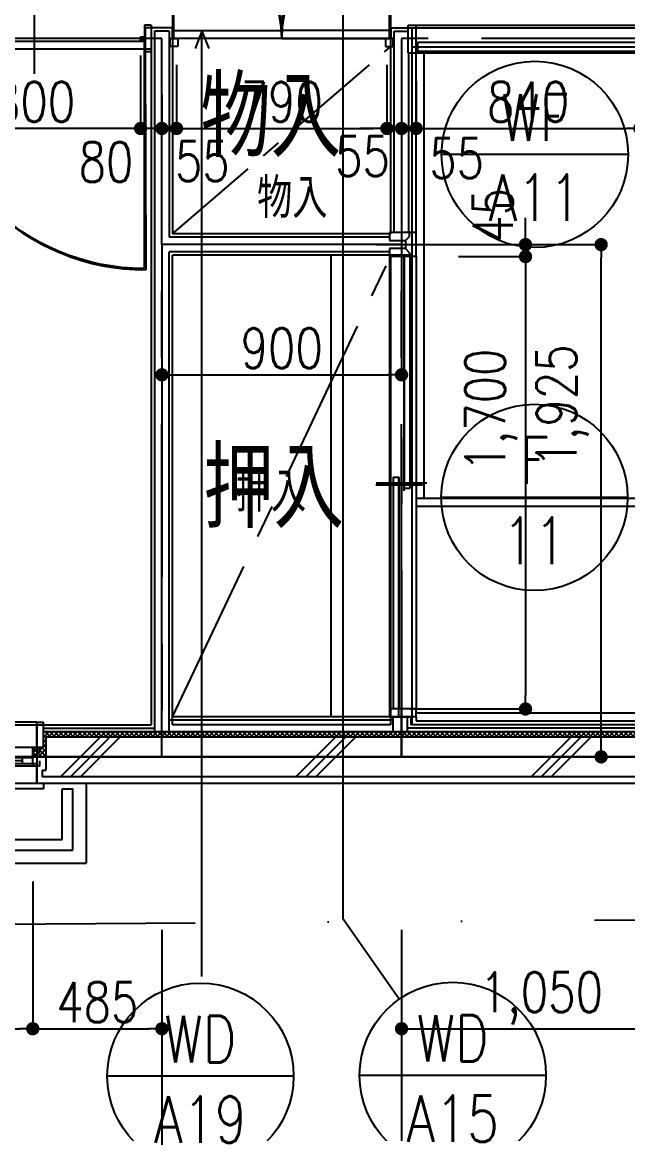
# Model space of a CAD drawing. Header units: millimetres. Extents: x 15495 to 166182, y -39946 to 18307.
# Drawn here: x 48466 to 50740, y -1485 to 2692 of the extents above; entities that cross this region are included whole.
import ezdxf
from ezdxf.enums import TextEntityAlignment as Align

# ---------------------------------------------------------------- set-up
doc = ezdxf.new("R2010")
doc.units = ezdxf.units.MM
doc.header["$LTSCALE"] = 1000
for name, pattern in [('CENTER', [2, 1.25, -0.25, 0.25, -0.25]), ('DASHED', [0.75, 0.5, -0.25]), ('DASHED2', [0.375, 0.25, -0.125]), ('DIVIDEX2', [2.5, 1, -0.5, 0, -0.5, 0, -0.5])]:
    doc.linetypes.add(name, pattern=pattern)
doc.layers.get('0').update_dxf_attribs({"linetype": 'CONTINUOUS'})
for name, color, linetype in [('DT_ID', 13, 'CONTINUOUS'), ('E_TEXT', 3, 'CONTINUOUS'), ('F_FINI1-50', 190, 'CONTINUOUS'), ('F_FITT1-100', 5, 'CONTINUOUS'), ('F_FITT1-50', 5, 'CONTINUOUS'), ('F_FITT2-100', 1, 'CONTINUOUS'), ('F_FITT2-50', 1, 'CONTINUOUS'), ('SF-A_ELSE-100', 6, 'CONTINUOUS'), ('SF-A_ELSE-50', 6, 'CONTINUOUS'), ('SF-A_SITE-100', 1, 'DIVIDEX2'), ('SF-DT_ID-100', 13, 'CONTINUOUS'), ('SF-E_DIM-50', 3, 'CONTINUOUS'), ('SF-E_GRID-100', 1, 'CENTER'), ('SF-E_GRID-50', 1, 'CENTER'), ('SF-E_TEXT-100', 3, 'CONTINUOUS'), ('SF-E_TEXT-50', 3, 'CONTINUOUS'), ('SF-F_FINI1-100', 190, 'CONTINUOUS'), ('SF-F_FINI1-50', 190, 'CONTINUOUS'), ('SF-F_FINI2-50', 1, 'CONTINUOUS'), ('SF-F_FITT1-100', 5, 'CONTINUOUS'), ('SF-F_FITT1-50', 5, 'CONTINUOUS'), ('SF-F_FITT2-50', 1, 'CONTINUOUS'), ('SF-F_HAT1-50', 9, 'CONTINUOUS'), ('SF-F_HIDE-50', 12, 'CONTINUOUS'), ('SF-F_LAY2-100', 6, 'CONTINUOUS'), ('SF-F_LAY2-50', 6, 'CONTINUOUS'), ('SF-H-AREA-50', 1, 'CENTER'), ('SF-H_LINE1-100', 140, 'CONTINUOUS'), ('SF-H_LINE1-50', 140, 'CONTINUOUS'), ('SF-R_EWALL-50', 7, 'CONTINUOUS'), ('SF-U_FIRE-50', 9, 'CONTINUOUS'), ('SF-U_LGS-50', 120, 'CONTINUOUS')]:
    doc.layers.add(name, color=color, linetype=linetype)
doc.styles.add('DIM', font='romans.shx', dxfattribs={"width": 0.8, "bigfont": 'bigfont.shx'})
doc.styles.add('ROOM', font='romans.shx', dxfattribs={"width": 0.8, "bigfont": 'bigfont.shx'})
doc.styles.get("Standard").update_dxf_attribs({"font": 'txt.shx', "bigfont": 'bigfont.shx'})
doc.dimstyles.new('DIM50_3_3', dxfattribs={"dimscale": 50, "dimtxt": 3, "dimasz": 1, "dimexe": 0, "dimexo": 1, "dimgap": 0.5, "dimtad": 1, "dimdec": 1, "dimdsep": 46, "dimlunit": 6, "dimtxsty": 'DIM', "dimblk1": 'DOT', "dimblk2": 'DOT', "dimsah": 1, "dimcen": 1, "dimclrd": 256, "dimclre": 256, "dimclrt": 256, "dimadec": 0, "dimazin": 0, "dimtfac": 1, "dimtdec": 1, "dimtix": 1, "dimtmove": 2, "dimatfit": 3, "dimldrblk": 'DOT', "dimfxl": 1, "dimtvp": 0.833333, "dimtolj": 1, "dimarcsym": 0})

# ---------------------------------------------------------------- blocks, each defined once
blk = doc.blocks.new('TATEGU-KIGOU')
at = {"color": 2}
blk.add_line((350, 0), (-350, 0), dxfattribs=at)
blk.add_circle((0, 0), 350, dxfattribs=at)
at = {"color": 2, "style": 'ROOM', "width": 0.8}
for tag, p in [('建具種別', (0, 51.6)), ('建具番号', (0, -250.1))]:
    blk.add_attdef(tag, text='', height=175, dxfattribs=at).set_placement(p, align=Align.CENTER)
at = {"flags": 1}
for tag, p in [('内法寸法（W）', (-414, -713.8)), ('内法寸法（H）', (-414, -1063.8)), ('階', (-373.6, -1414.3)), ('部屋名', (-373.6, -1786.8)), ('メーカー名', (-373.6, -2148.9)), ('値段', (-373.6, -2498.9)), ('重量', (-373.6, -2848.9)), ('建具形状', (-373.6, -3199)), ('開閉方式', (-373.6, -3549)), ('取付場所', (-373.6, -3899)), ('見込', (-373.6, -4296.3)), ('扉厚', (-373.6, -4646.3)), ('仕上', (-373.6, -4996.3)), ('ガラス', (-373.6, -5346.3)), ('建具金物', (-373.6, -5696.3)), ('枠形状', (-373.6, -6046.3)), ('沓摺形状', (-373.6, -6396.3)), ('特記事項', (-373.6, -6746.3)), ('防火性能', (-373.6, -7096.3))]:
    blk.add_attdef(tag, p, '', height=175, dxfattribs=at)
blk = doc.blocks.new('AW-1_100')
at = {"layer": 'F_FITT1-100'}
for p, q in [((815, -325), (815, 80)), ((915, -95), (0, -95)), ((715, -145), (1630, -145))]:
    blk.add_line(p, q, dxfattribs=at)
at = {"layer": 'F_FITT2-100'}
for p, q in [((0, 0), (1630, 0)), ((1630, -220), (0, -220))]:
    blk.add_line(p, q, dxfattribs=at)
blk = doc.blocks.new('WD-A12_100')
at = {"layer": 'F_FITT1-100'}
blk.add_line((0, 0), (-2.9, 830), dxfattribs=at)
blk.add_arc((0, 0), 830, 0, 90.1978, dxfattribs=at)
blk = doc.blocks.new('F-11_100')
at = {"layer": 'F_FITT1-100'}
for p, q in [((50, 0), (50, -885.3)), ((-55, -862.4), (120, -862.4)), ((30, -835.7), (30, -1735))]:
    blk.add_line(p, q, dxfattribs=at)
at = {"layer": 'F_FITT2-100'}
for p, q in [((0, 0), (0, -1735)), ((80, 0), (80, -1735))]:
    blk.add_line(p, q, dxfattribs=at)
blk = doc.blocks.new('ROOM')
at = {"layer": 'DT_ID', "flags": 1}
for tag, p in [('室番号', (0, 500)), ('面積', (0, -500)), ('内装制限', (0, -1000)), ('仕上レベル', (0, -1500)), ('スラブレベル', (0, -2000)), ('天井高', (0, -2500)), ('床下地', (0, -3000)), ('床仕上', (0, -3500)), ('巾木高さ', (0, -4000)), ('巾木仕上', (0, -4500)), ('壁下地', (0, -5000)), ('壁仕上', (0, -5500)), ('天井下地', (0, -6000)), ('天井仕上', (0, -6500)), ('見切縁', (0, -7000)), ('備考', (0, -7500))]:
    blk.add_attdef(tag, p, '', height=300, dxfattribs=at)
at = {"layer": 'E_TEXT', "style": 'ROOM', "width": 0.8}
blk.add_attdef('室名', (0, 0), '', height=300, dxfattribs=at)
blk = doc.blocks.new('WF-A11_100')
at = {"layer": 'F_FITT1-100'}
for p, q in [((0, 0), (857.5, 0)), ((887.5, -72.5), (0, -72.5))]:
    blk.add_line(p, q, dxfattribs=at)
at = {"layer": 'F_FITT1-100', "linetype": 'DASHED', "ltscale": 0.1}
blk.add_line((1760, -72.5), (887.5, -72.5), dxfattribs=at)
blk = doc.blocks.new('WD-A19_100')
at = {"layer": 'F_FITT1-100'}
for p, q in [((0, 370), (0, -40)), ((820, -40), (820, 370)), ((820, -40), (0, -40))]:
    blk.add_line(p, q, dxfattribs=at)
for centre, start, end in [((0, -40), 0, 90), ((820, -40), 90, 180)]:
    blk.add_arc(centre, 410, start, end, dxfattribs=at)
blk = doc.blocks.new('SF-BLOCK_100')
at = {"layer": 'SF-A_ELSE-100'}
for p, q in [((18575, -120), (18615, -120)), ((18575, -310), (18575, -120)), ((18615, -350), (18615, -120)), ((18665, -100), (18665, -400)), ((16755, -310), (18575, -310)), ((16715, -350), (18615, -350)), ((16665, -400), (18665, -400))]:
    blk.add_line(p, q, dxfattribs=at)
at = {"layer": 'SF-A_SITE-100'}
blk.add_line((15574.67, -645.54), (26474.46, -577.06), dxfattribs=at)
at = {"layer": 'SF-DT_ID-100'}
for p, q in [((19630.98, -610.26), (19630.98, 3633.54)), ((19100.53, 2726.59), (19074.66, 2661.85)), ((19100.53, -825), (19100.53, 2726.59)), ((19100.53, 2726.59), (19126.4, 2661.85)), ((19841.29, -910.21), (19630.98, -610.26))]:
    blk.add_line(p, q, dxfattribs=at)
at = {"layer": 'SF-E_GRID-100'}
blk.add_line((34140.32, 0), (-9167.99, 0), dxfattribs=at)
at = {"layer": 'SF-F_FINI1-100'}
for p, q in [((18886.92, 2740), (18886.92, 2660)), ((18990, 2740), (18886.92, 2740)), ((18990, 2740), (18990, 1965)), ((19810, 2740), (19890, 2740)), ((19810, 1965), (19810, 2740)), ((19890, 1885), (19890, 2740)), ((18910, 2660), (18886.92, 2660)), ((18910, 2660), (18910, 120)), ((19810, 1965), (18990, 1965)), ((18990, 120), (18990, 1885)), ((19890, 1885), (18990, 1885)), ((19808.62, 150), (19888.62, 150)), ((19808.62, 150), (19808.62, 120)), ((19888.62, 150), (19888.62, 120)), ((18480, 120), (18480, -100)), ((18480, 120), (18910, 120)), ((19808.62, 120), (18990, 120)), ((20885, 120), (19888.62, 120)), ((20885, -100), (18480, -100))]:
    blk.add_line(p, q, dxfattribs=at)
at = {"layer": 'SF-F_FITT1-100'}
for q in [(19400, 2730), (19810, 2700)]:
    blk.add_line((19400, 2700), q, dxfattribs=at)
at = {"layer": 'SF-F_LAY2-100'}
blk.add_line((19905, 971.67), (23395, 971.67), dxfattribs=at)
at = {"layer": 'SF-H_LINE1-100', "linetype": 'CENTER', "ltscale": 0.3}
blk.add_line((18990, 1965), (19810, 2670), dxfattribs=at)
at = {"layer": 'SF-H_LINE1-100', "linetype": 'CENTER', "ltscale": 0.5}
blk.add_line((18990, 150), (19807.23, 1878.15), dxfattribs=at)
at = {"layer": 'SF-DT_ID-100'}
for p, values in [((20350.59, 2263.88), {'建具種別': 'WF', '建具番号': 'A11'}), ((20348.8, 974.76), {'建具種別': 'F', '建具番号': '11'}), ((19094.53, -1200), {'建具種別': 'WD', '建具番号': 'A19'}), ((20042.22, -1196.78), {'建具種別': 'WD', '建具番号': 'A15'})]:
    blk.add_blockref('TATEGU-KIGOU', p, dxfattribs=at).add_auto_attribs(values)
at = {"layer": 'SF-E_TEXT-100'}
ref = blk.add_blockref('ROOM', (19094.73, 2253.6), dxfattribs=at)
ref.add_attrib('室名', '物入', (19094.73, 2253.6), dxfattribs={"height": 300, "style": 'ROOM', "width": 0.8})
ref = blk.add_blockref('ROOM', (19105.97, 859.17), dxfattribs=at)
ref.add_attrib('室名', '押入', (19105.97, 859.17), dxfattribs={"height": 300, "style": 'ROOM', "width": 0.8})
at = {"layer": 'SF-F_FITT1-100'}
for name, p in [('WD-A19_100', (18990, 2740)), ('WF-A11_100', (19890, 2740)), ('F-11_100', (19808.62, 1885)), ('AW-1_100', (16850, 120))]:
    blk.add_blockref(name, p, dxfattribs=at)
at = {"layer": 'SF-F_FITT1-100', "xscale": -1, "yscale": -1}
blk.add_blockref('WD-A12_100', (18886.92, 2660), dxfattribs=at)
blk = doc.blocks.new('DOT')
at = {"color": 0, "linetype": 'ByBlock'}
blk.add_line((-0.5, 0), (-1, 0), dxfattribs=at)
at = {"color": 0, "linetype": 'ByBlock', "const_width": 0.5}
blk.add_lwpolyline([(-0.25, 0, 1), (0.25, 0, 1)], format="xyb", close=True, dxfattribs=at)
blk = doc.blocks.new('*D227')
at = {"layer": 'SF-E_DIM-50', "lineweight": -2}
for p, q in [((48990.7, -719.5), (48990.7, -2739.8)), ((49890.7, -719.5), (49890.7, -2739.8)), ((49040.7, -2739.8), (49840.7, -2739.8))]:
    blk.add_line(p, q, dxfattribs=at)
at = {"layer": 'SF-E_DIM-50', "lineweight": -2, "xscale": 50, "yscale": 50, "zscale": 50, "rotation": 180}
blk.add_blockref('DOT', (48990.7, -2739.8), dxfattribs=at)
at = {"layer": 'SF-E_DIM-50', "lineweight": -2, "xscale": 50, "yscale": 50, "zscale": 50}
blk.add_blockref('DOT', (49890.7, -2739.8), dxfattribs=at)
at = {"layer": 'SF-E_DIM-50', "insert": (49440.7, -2639.8), "char_height": 150, "attachment_point": 5, "style": 'DIM'}
blk.add_mtext('\\A1;900', dxfattribs=at)
blk = doc.blocks.new('_DOT')
at = {"color": 0, "linetype": 'ByBlock'}
blk.add_line((-0.5, 0), (-1, 0), dxfattribs=at)
at = {"color": 0, "linetype": 'ByBlock', "const_width": 0.5}
blk.add_lwpolyline([(-0.25, 0, 1), (0.25, 0, 1)], format="xyb", close=True, dxfattribs=at)
blk = doc.blocks.new('*D226')
at = {"layer": 'SF-E_DIM-50', "lineweight": -2}
for p, q in [((49890.7, -719.5), (49890.7, -2739.8)), ((53490.7, -719.5), (53490.7, -2739.8)), ((49940.7, -2739.8), (53440.7, -2739.8))]:
    blk.add_line(p, q, dxfattribs=at)
at = {"layer": 'SF-E_DIM-50', "lineweight": -2, "xscale": 50, "yscale": 50, "zscale": 50, "rotation": 180}
blk.add_blockref('DOT', (49890.7, -2739.8), dxfattribs=at)
at = {"layer": 'SF-E_DIM-50', "lineweight": -2, "xscale": 50, "yscale": 50, "zscale": 50}
blk.add_blockref('DOT', (53490.7, -2739.8), dxfattribs=at)
at = {"layer": 'SF-E_DIM-50', "insert": (51690.7, -2625.5), "char_height": 150, "attachment_point": 5, "style": 'DIM'}
blk.add_mtext('\\A1;3,600', dxfattribs=at)
blk = doc.blocks.new('*D222')
at = {"layer": 'SF-E_DIM-50', "lineweight": -2}
for p, q in [((48990.7, -719.5), (48990.7, -2739.8)), ((45740.7, -2724.8), (45740.7, -2739.8)), ((45790.7, -2739.8), (48940.7, -2739.8))]:
    blk.add_line(p, q, dxfattribs=at)
at = {"layer": 'SF-E_DIM-50', "lineweight": -2, "xscale": 50, "yscale": 50, "zscale": 50, "rotation": 180}
blk.add_blockref('DOT', (45740.7, -2739.8), dxfattribs=at)
at = {"layer": 'SF-E_DIM-50', "lineweight": -2, "xscale": 50, "yscale": 50, "zscale": 50}
blk.add_blockref('DOT', (48990.7, -2739.8), dxfattribs=at)
at = {"layer": 'SF-E_DIM-50', "insert": (47365.7, -2625.5), "char_height": 150, "attachment_point": 5, "style": 'DIM'}
blk.add_mtext('\\A1;3,250', dxfattribs=at)
blk = doc.blocks.new('AW-1_50')
at = {"layer": 'F_FITT1-50'}
for p, q in [((-815, 130), (-840, 130)), ((-840, 35), (-840, 130)), ((-815, 35), (-815, 130)), ((815, 130), (840, 130)), ((815, 35), (815, 130)), ((840, 35), (840, 130)), ((-25, 4), (-25, 61.5)), ((-25, 61.5), (25, 61.5)), ((25, 61.5), (25, 4)), ((-840, 35), (-825, 35)), ((-825, 35), (-800, 35)), ((-825, 15), (-825, 35)), ((-800, -35), (-800, 35)), ((-762, 4), (-762, 26)), ((-762, 15), (-25, 15)), ((25, 26), (-25, 26)), ((25, 4), (-25, 4)), ((825, 35), (800, 35)), ((800, -35), (800, 35)), ((825, 15), (825, 35)), ((840, 35), (825, 35)), ((-825, -35), (-825, -15)), ((-825, -35), (-800, -35)), ((-25, -26), (-25, -4)), ((-25, -4), (25, -4)), ((25, -26), (-25, -26)), ((25, -4), (25, -26)), ((762, -15), (25, -15)), ((800, -4), (762, -4)), ((762, -26), (762, -4)), ((800, -26), (762, -26)), ((825, -35), (800, -35)), ((825, -15), (825, -35))]:
    blk.add_line(p, q, dxfattribs=at)
at = {"layer": 'F_FITT2-50'}
for p, q in [((815, 130), (-815, 130)), ((-800, 35), (-25, 35)), ((-800, 26), (-25, 26)), ((-800, 4), (-25, 4)), ((800, 35), (25, 35)), ((800, -35), (-800, -35)), ((762, -4), (25, -4)), ((762, -26), (25, -26)), ((-840, -100), (-840, -120)), ((840, -120), (-840, -120)), ((840, -100), (840, -120))]:
    blk.add_line(p, q, dxfattribs=at)
at = {"layer": 'SF-F_FITT1-50'}
blk.add_line((0, -205), (0, 200), dxfattribs=at)
blk = doc.blocks.new('*D356')
at = {"layer": 'SF-E_DIM-50', "lineweight": -2}
for p, q in [((48110.7, 2566.3), (48110.7, 2292.4)), ((48910.7, 2566.3), (48910.7, 2292.4)), ((48860.7, 2292.4), (48160.7, 2292.4))]:
    blk.add_line(p, q, dxfattribs=at)
at = {"layer": 'SF-E_DIM-50', "lineweight": -2, "xscale": 50, "yscale": 50, "zscale": 50, "rotation": 180}
blk.add_blockref('DOT', (48110.7, 2292.4), dxfattribs=at)
at = {"layer": 'SF-E_DIM-50', "lineweight": -2, "xscale": 50, "yscale": 50, "zscale": 50}
blk.add_blockref('DOT', (48910.7, 2292.4), dxfattribs=at)
at = {"layer": 'SF-E_DIM-50', "insert": (48510.7, 2392.4), "char_height": 150, "attachment_point": 5, "style": 'DIM'}
blk.add_mtext('\\A1;800', dxfattribs=at)
blk = doc.blocks.new('WD-A12_50')
at = {"layer": 'F_FITT1-50'}
for p, q in [((-440, 146.9), (-440, -93.1)), ((-880, 90), (-855, 90)), ((-880, 90), (-880, -10)), ((-855, 90), (-855, 45.4)), ((0, 90), (-25, 90)), ((-25, 90), (-25, 45.4)), ((0, 90), (0, -10)), ((-840, 45.4), (-855, 45.4)), ((-840, 31.5), (-840, 45.4)), ((-40, 31.5), (-40, 45.4)), ((-40, 45.4), (-25, 45.4)), ((-855, 31.5), (-855, -10)), ((-855, 31.5), (-840, 31.5)), ((-26.8, 29.7), (-853.1, 29.7)), ((-853.1, 29.7), (-853.1, -0.8)), ((-25, 31.5), (-40, 31.5)), ((-26.8, 29.7), (-26.8, -0.8)), ((-25, 31.5), (-25, -10)), ((-855, -10), (-880, -10)), ((-853.1, -0.8), (-26.8, -0.8)), ((-853.1, -0.8), (-853.1, -824.8)), ((-25, -10), (0, -10))]:
    blk.add_line(p, q, dxfattribs=at)
blk.add_arc((-852.8, 1.2), 826, 269.9767, 359.8636, dxfattribs=at)
blk = doc.blocks.new('*D223')
at = {"layer": 'SF-E_DIM-50', "lineweight": -2}
for p, q in [((46905.7, -537.4), (46905.7, -1090.6)), ((48505.7, -537.4), (48505.7, -1090.6)), ((46955.7, -1090.6), (48455.7, -1090.6))]:
    blk.add_line(p, q, dxfattribs=at)
at = {"layer": 'SF-E_DIM-50', "lineweight": -2, "xscale": 50, "yscale": 50, "zscale": 50, "rotation": 180}
blk.add_blockref('DOT', (46905.7, -1090.6), dxfattribs=at)
at = {"layer": 'SF-E_DIM-50', "lineweight": -2, "xscale": 50, "yscale": 50, "zscale": 50}
blk.add_blockref('DOT', (48505.7, -1090.6), dxfattribs=at)
at = {"layer": 'SF-E_DIM-50', "insert": (47705.7, -976.3), "char_height": 150, "attachment_point": 5, "style": 'DIM'}
blk.add_mtext('\\A1;1,600', dxfattribs=at)
blk = doc.blocks.new('F-11_50')
at = {"layer": 'F_FITT1-50'}
for p, q in [((10.00075, 1700), (10.00075, 829)), ((31.00075, 1700), (31.00075, 829)), ((-94.99925, 850), (95.00075, 850)), ((-30.99925, 871), (-30.99925, 0)), ((-30.99925, 871), (-9.99925, 871)), ((-9.99925, 871), (-9.99925, 0)), ((31.00075, 829), (10.00075, 829))]:
    blk.add_line(p, q, dxfattribs=at)
blk = doc.blocks.new('*D295')
at = {"layer": 'SF-E_DIM-50', "lineweight": -2}
for p, q in [((49796.8, 1856), (50640.2, 1856)), ((50640.2, -19), (50640.2, 1806)), ((50353.8, -69), (50640.2, -69))]:
    blk.add_line(p, q, dxfattribs=at)
at = {"layer": 'SF-E_DIM-50', "lineweight": -2, "xscale": 50, "yscale": 50, "zscale": 50}
for p, rotation in [((50640.2, 1856), 90), ((50640.2, -69), 270)]:
    blk.add_blockref('DOT', p, dxfattribs=dict(at, rotation=rotation))
at = {"layer": 'SF-E_DIM-50', "insert": (50495.1, 1249.5), "char_height": 150, "attachment_point": 5, "rotation": 90, "style": 'DIM'}
blk.add_mtext('\\A1;1,925', dxfattribs=at)
blk = doc.blocks.new('*D294')
at = {"layer": 'SF-E_DIM-50', "lineweight": -2}
for p, q in [((50104.1, 1811), (50356.2, 1811)), ((50356.2, 1761), (50356.2, 161)), ((49923.2, 111), (50356.2, 111))]:
    blk.add_line(p, q, dxfattribs=at)
at = {"layer": 'SF-E_DIM-50', "lineweight": -2, "xscale": 50, "yscale": 50, "zscale": 50}
for p, rotation in [((50356.2, 1811), 90), ((50356.2, 111), 270)]:
    blk.add_blockref('DOT', p, dxfattribs=dict(at, rotation=rotation))
at = {"layer": 'SF-E_DIM-50', "insert": (50227.5, 1233.5), "char_height": 150, "attachment_point": 5, "rotation": 90, "style": 'DIM'}
blk.add_mtext('\\A1;1,700', dxfattribs=at)
blk = doc.blocks.new('*D228')
at = {"layer": 'SF-E_DIM-50', "lineweight": -2}
for p, q in [((50940.7, -365.6), (50940.7, -1090.6)), ((49890.7, -785.3), (49890.7, -1090.6)), ((49940.7, -1090.6), (50890.7, -1090.6))]:
    blk.add_line(p, q, dxfattribs=at)
at = {"layer": 'SF-E_DIM-50', "lineweight": -2, "xscale": 50, "yscale": 50, "zscale": 50, "rotation": 180}
blk.add_blockref('DOT', (49890.7, -1090.6), dxfattribs=at)
at = {"layer": 'SF-E_DIM-50', "lineweight": -2, "xscale": 50, "yscale": 50, "zscale": 50}
blk.add_blockref('DOT', (50940.7, -1090.6), dxfattribs=at)
at = {"layer": 'SF-E_DIM-50', "insert": (50415.7, -976.3), "char_height": 150, "attachment_point": 5, "style": 'DIM'}
blk.add_mtext('\\A1;1,050', dxfattribs=at)
blk = doc.blocks.new('*D229')
at = {"layer": 'SF-E_DIM-50', "lineweight": -2}
for p, q in [((48505.7, -537.4), (48505.7, -1090.6)), ((48990.7, -1045.2), (48990.7, -1090.6)), ((48555.7, -1090.6), (48940.7, -1090.6))]:
    blk.add_line(p, q, dxfattribs=at)
at = {"layer": 'SF-E_DIM-50', "lineweight": -2, "xscale": 50, "yscale": 50, "zscale": 50, "rotation": 180}
blk.add_blockref('DOT', (48505.7, -1090.6), dxfattribs=at)
at = {"layer": 'SF-E_DIM-50', "lineweight": -2, "xscale": 50, "yscale": 50, "zscale": 50}
blk.add_blockref('DOT', (48990.7, -1090.6), dxfattribs=at)
at = {"layer": 'SF-E_DIM-50', "insert": (48748.2, -990.6), "char_height": 150, "attachment_point": 5, "style": 'DIM'}
blk.add_mtext('\\A1;485', dxfattribs=at)
blk = doc.blocks.new('*D296')
at = {"layer": 'SF-E_DIM-50', "lineweight": -2}
for p, q in [((48990.7, 1416.6), (48990.7, 1366.6)), ((49040.7, 1366.6), (49840.7, 1366.6)), ((49890.7, 1354.1), (49890.7, 1366.6))]:
    blk.add_line(p, q, dxfattribs=at)
at = {"layer": 'SF-E_DIM-50', "lineweight": -2, "xscale": 50, "yscale": 50, "zscale": 50, "rotation": 180}
blk.add_blockref('DOT', (48990.7, 1366.6), dxfattribs=at)
at = {"layer": 'SF-E_DIM-50', "lineweight": -2, "xscale": 50, "yscale": 50, "zscale": 50}
blk.add_blockref('DOT', (49890.7, 1366.6), dxfattribs=at)
at = {"layer": 'SF-E_DIM-50', "insert": (49440.7, 1466.6), "char_height": 150, "attachment_point": 5, "style": 'DIM'}
blk.add_mtext('\\A1;900', dxfattribs=at)
blk = doc.blocks.new('WF-A11_50')
at = {"layer": 'F_FINI1-50'}
blk.add_line((-900, 50), (-1775, 50), dxfattribs=at)
at = {"layer": 'F_FITT1-50'}
for p, q in [((-1800, 95), (-1800, 50)), ((-1775, 95), (-1800, 95)), ((-1775, 95), (-1775, 50)), ((-900, 55), (-900, 90)), ((-900, 90), (-35, 90)), ((-35, 55), (-35, 90)), ((-30, 95), (-30, -10)), ((0, 95), (-30, 95)), ((0, 95), (0, -10)), ((-1775, 50), (-1800, 50)), ((-900, 55), (-35, 55)), ((-900, 50), (-900, -10)), ((-900, 50), (-870, 50)), ((-870, 50), (-870, -10)), ((-900, -10), (-870, -10)), ((0, -10), (-30, -10))]:
    blk.add_line(p, q, dxfattribs=at)
at = {"layer": 'F_FITT1-50', "linetype": 'DASHED2', "ltscale": 0.1}
blk.add_line((-1775, 72.5), (-900, 72.5), dxfattribs=at)
at = {"layer": 'F_FITT2-50'}
blk.add_line((-30, -10), (-870, -10), dxfattribs=at)
blk = doc.blocks.new('WD-A19_50')
at = {"layer": 'F_FITT1-50'}
for p, q in [((-814.999875, -9.999875), (-814.999875, 395)), ((-5.000125, -9.999875), (-5.000125, 395)), ((-829.000125, -69.999875), (-829.000125, -40)), ((-829.000125, -40), (-800.000125, -40)), ((-814.999875, -9.999875), (-410, -9.999875)), ((-814.999875, -40), (-814.999875, -9.999875)), ((-410, -40), (-814.999875, -40)), ((-800.000125, -40), (-800.000125, -69.999875)), ((-5.000125, -9.999875), (-410, -9.999875)), ((-410, -40), (-410, -9.999875)), ((-410, -40), (-5.000125, -40)), ((9.000125, -40), (-19.999875, -40)), ((-19.999875, -40), (-19.999875, -69.999875)), ((-5.000125, -40), (-5.000125, -9.999875)), ((9.000125, -69.999875), (9.000125, -40)), ((-800.000125, -69.999875), (-829.000125, -69.999875)), ((-19.999875, -69.999875), (9.000125, -69.999875))]:
    blk.add_line(p, q, dxfattribs=at)
for centre, start, end in [((-814.999875, -9.999875), 0, 90), ((-5.000125, -9.999875), 90, 180)]:
    blk.add_arc(centre, 404.999875, start, end, dxfattribs=at)
blk = doc.blocks.new('*D288')
at = {"layer": 'SF-E_DIM-50', "lineweight": -2}
for p, q in [((49890.7, 2561), (49890.7, 2292.4)), ((49835.7, 2531), (49835.7, 2292.4)), ((49785.7, 2292.4), (49735.7, 2292.4)), ((49835.7, 2292.4), (49890.7, 2292.4)), ((49940.7, 2292.4), (49990.7, 2292.4))]:
    blk.add_line(p, q, dxfattribs=at)
at = {"layer": 'SF-E_DIM-50', "lineweight": -2, "xscale": 50, "yscale": 50, "zscale": 50}
blk.add_blockref('DOT', (49835.7, 2292.4), dxfattribs=at)
at = {"layer": 'SF-E_DIM-50', "lineweight": -2, "xscale": 50, "yscale": 50, "zscale": 50, "rotation": 180}
blk.add_blockref('DOT', (49890.7, 2292.4), dxfattribs=at)
at = {"layer": 'SF-E_DIM-50', "insert": (49744.1, 2188.2), "char_height": 150, "attachment_point": 5, "style": 'DIM'}
blk.add_mtext('\\A1;55', dxfattribs=at)
blk = doc.blocks.new('*D287')
at = {"layer": 'SF-E_DIM-50', "lineweight": -2}
for p, q in [((49890.7, 2509.8), (49890.7, 2292.4)), ((49945.7, 2470.4), (49945.7, 2292.4)), ((49840.7, 2292.4), (49790.7, 2292.4)), ((49890.7, 2292.4), (49945.7, 2292.4)), ((49995.7, 2292.4), (50045.7, 2292.4))]:
    blk.add_line(p, q, dxfattribs=at)
at = {"layer": 'SF-E_DIM-50', "lineweight": -2, "xscale": 50, "yscale": 50, "zscale": 50}
blk.add_blockref('DOT', (49890.7, 2292.4), dxfattribs=at)
at = {"layer": 'SF-E_DIM-50', "lineweight": -2, "xscale": 50, "yscale": 50, "zscale": 50, "rotation": 180}
blk.add_blockref('DOT', (49945.7, 2292.4), dxfattribs=at)
at = {"layer": 'SF-E_DIM-50', "insert": (50097.7, 2180.4), "char_height": 150, "attachment_point": 5, "style": 'DIM'}
blk.add_mtext('\\A1;55', dxfattribs=at)
blk = doc.blocks.new('*D293')
at = {"layer": 'SF-E_DIM-50', "lineweight": -2}
for p, q in [((49045.7, 2531), (49045.7, 2292.4)), ((49835.7, 2531), (49835.7, 2292.4)), ((49095.7, 2292.4), (49785.7, 2292.4))]:
    blk.add_line(p, q, dxfattribs=at)
at = {"layer": 'SF-E_DIM-50', "lineweight": -2, "xscale": 50, "yscale": 50, "zscale": 50, "rotation": 180}
blk.add_blockref('DOT', (49045.7, 2292.4), dxfattribs=at)
at = {"layer": 'SF-E_DIM-50', "lineweight": -2, "xscale": 50, "yscale": 50, "zscale": 50}
blk.add_blockref('DOT', (49835.7, 2292.4), dxfattribs=at)
at = {"layer": 'SF-E_DIM-50', "insert": (49440.7, 2392.4), "char_height": 150, "attachment_point": 5, "style": 'DIM'}
blk.add_mtext('\\A1;790', dxfattribs=at)
blk = doc.blocks.new('*D292')
at = {"layer": 'SF-E_DIM-50', "lineweight": -2}
for p, q in [((49045.7, 2531), (49045.7, 2292.4)), ((48990.7, 2420.4), (48990.7, 2292.4)), ((48940.7, 2292.4), (48890.7, 2292.4)), ((48990.7, 2292.4), (49045.7, 2292.4)), ((49095.7, 2292.4), (49145.7, 2292.4))]:
    blk.add_line(p, q, dxfattribs=at)
at = {"layer": 'SF-E_DIM-50', "lineweight": -2, "xscale": 50, "yscale": 50, "zscale": 50}
blk.add_blockref('DOT', (48990.7, 2292.4), dxfattribs=at)
at = {"layer": 'SF-E_DIM-50', "lineweight": -2, "xscale": 50, "yscale": 50, "zscale": 50, "rotation": 180}
blk.add_blockref('DOT', (49045.7, 2292.4), dxfattribs=at)
at = {"layer": 'SF-E_DIM-50', "insert": (49142.7, 2169.8), "char_height": 150, "attachment_point": 5, "style": 'DIM'}
blk.add_mtext('\\A1;55', dxfattribs=at)
blk = doc.blocks.new('*D291')
at = {"layer": 'SF-E_DIM-50', "lineweight": -2}
for p, q in [((48910.7, 2566.3), (48910.7, 2292.4)), ((48990.7, 2377.4), (48990.7, 2292.4)), ((48860.7, 2292.4), (48810.7, 2292.4)), ((48990.7, 2292.4), (48910.7, 2292.4)), ((49040.7, 2292.4), (49090.7, 2292.4))]:
    blk.add_line(p, q, dxfattribs=at)
at = {"layer": 'SF-E_DIM-50', "lineweight": -2, "xscale": 50, "yscale": 50, "zscale": 50}
blk.add_blockref('DOT', (48910.7, 2292.4), dxfattribs=at)
at = {"layer": 'SF-E_DIM-50', "lineweight": -2, "xscale": 50, "yscale": 50, "zscale": 50, "rotation": 180}
blk.add_blockref('DOT', (48990.7, 2292.4), dxfattribs=at)
at = {"layer": 'SF-E_DIM-50', "insert": (48780.7, 2166.4), "char_height": 150, "attachment_point": 5, "style": 'DIM'}
blk.add_mtext('\\A1;80', dxfattribs=at)
blk = doc.blocks.new('*D297')
at = {"layer": 'SF-E_DIM-50', "lineweight": -2}
for p, q in [((50356.2, 1906), (50356.2, 1956)), ((50103.5, 1856), (50356.2, 1856)), ((50356.2, 1856), (50356.2, 1811)), ((50132.2, 1811), (50356.2, 1811)), ((50356.2, 1761), (50356.2, 1711))]:
    blk.add_line(p, q, dxfattribs=at)
at = {"layer": 'SF-E_DIM-50', "lineweight": -2, "xscale": 50, "yscale": 50, "zscale": 50}
for p, rotation in [((50356.2, 1856), 270), ((50356.2, 1811), 90)]:
    blk.add_blockref('DOT', p, dxfattribs=dict(at, rotation=rotation))
at = {"layer": 'SF-E_DIM-50', "insert": (50233.2, 1965.6), "char_height": 150, "attachment_point": 5, "rotation": 90, "style": 'DIM'}
blk.add_mtext('\\A1;45', dxfattribs=at)
blk = doc.blocks.new('*D286')
at = {"layer": 'SF-E_DIM-50', "lineweight": -2}
for p, q in [((49945.7, 2470.4), (49945.7, 2292.5)), ((50785.7, 2442.2), (50785.7, 2292.5)), ((49995.7, 2292.5), (50735.7, 2292.5))]:
    blk.add_line(p, q, dxfattribs=at)
at = {"layer": 'SF-E_DIM-50', "lineweight": -2, "xscale": 50, "yscale": 50, "zscale": 50, "rotation": 180}
blk.add_blockref('DOT', (49945.7, 2292.5), dxfattribs=at)
at = {"layer": 'SF-E_DIM-50', "lineweight": -2, "xscale": 50, "yscale": 50, "zscale": 50}
blk.add_blockref('DOT', (50785.7, 2292.5), dxfattribs=at)
at = {"layer": 'SF-E_DIM-50', "insert": (50365.7, 2392.5), "char_height": 150, "attachment_point": 5, "style": 'DIM'}
blk.add_mtext('\\A1;840', dxfattribs=at)
blk = doc.blocks.new('SF-BLOCK_50')
at = {"layer": 'SF-F_HAT1-50'}
h = blk.add_hatch(dxfattribs=at)
h.set_pattern_fill('RC2', color=256, scale=50, style=0)
h.set_pattern_definition([(45, (-28400.75, -37379.5), (-441.942, 441.942), []), (45, (-28363.25, -37379.5), (-441.942, 441.942), []), (45, (-28325.75, -37379.5), (-441.942, 441.942), [])])
h.paths.add_polyline_path([(20849.99, 75), (18515.01, 75), (18515, -50), (18500, -50), (18500, -75), (20865, -75), (20865, -50.04), (20850, -50.04)])
at = {"layer": 'SF-U_FIRE-50'}
h = blk.add_hatch(dxfattribs=at)
h.set_pattern_fill('ANSI37', color=256, scale=100, style=0)
h.set_pattern_definition([(45, (-28400.745, -37379.51), (-8.8388348, 8.8388348), []), (135, (-28400.745, -37379.51), (-8.8388348, -8.8388348), [])])
h.paths.add_polyline_path([(18505, 95), (18505, 35), (18490, 35), (18465, 35), (18465, 0), (18515, 0), (18515, 75), (18515.01, 75), (18515.01, 75), (20849.99, 75), (20849.99, 0), (20900, 0), (20900, 35), (20875, 35), (20860, 35), (20860, 95)])
at = {"layer": 'SF-A_ELSE-50'}
for p, q in [((18575, -120), (18615, -120)), ((18575, -310), (18575, -120)), ((18615, -350), (18615, -120)), ((18665, -100), (18665, -400)), ((16755, -310), (18575, -310)), ((16715, -350), (18615, -350)), ((16665, -400), (18665, -400))]:
    blk.add_line(p, q, dxfattribs=at)
at = {"layer": 'SF-E_GRID-50'}
blk.add_line((31351.03, 0), (-4082.3, 0), dxfattribs=at)
at = {"layer": 'SF-F_FINI1-50'}
for p, q in [((18990, 2740), (18910, 2740)), ((18990, 2740), (18990, 2700)), ((18990, 2700), (18990, 2740)), ((18990, 2700), (18990, 2740)), ((19810, 2740), (19875, 2740)), ((19810, 2740), (19810, 2700)), ((19810, 2700), (19810, 2740)), ((18910, 2660), (18910, 120)), ((18990, 2670), (18990, 1965)), ((19810, 1970), (19810, 2670)), ((19890, 1970), (19890, 2645)), ((19805, 1965), (18990, 1965)), ((18990, 150), (18990, 1885)), ((19805, 1885), (18990, 1885)), ((19805, 150), (18990, 150)), ((19885, 150), (19885, 120)), ((18505, 120), (18910, 120)), ((20860, 120), (19885, 120)), ((20885, -100), (18480, -100))]:
    blk.add_line(p, q, dxfattribs=at)
at = {"layer": 'SF-F_FINI2-50'}
for p, q in [((19817.5, 137.5), (18977.5, 137.5)), ((18505, 107.5), (18922.5, 107.5)), ((20860, 107.5), (19872.5, 107.5))]:
    blk.add_line(p, q, dxfattribs=at)
at = {"layer": 'SF-F_FITT1-50'}
for p, q in [((18910, 2750), (18910, 2650)), ((19905, 1970), (19805, 1970)), ((19805, 1970), (19805, 1940)), ((19880, 1955.35), (19880, 1970)), ((19905, 1910), (19905, 1970)), ((19805, 1940), (19865, 1940)), ((19865, 1940), (19880, 1955.35)), ((19865, 1940), (19865, 1910)), ((19865, 1910), (19805, 1910)), ((19805, 1910), (19805, 1880)), ((19905, 1880), (19805, 1880)), ((19865, 1910), (19880, 1894.65)), ((19880, 1894.65), (19880, 1880)), ((19905, 1880), (19905, 1910)), ((19905, 180), (19805, 180)), ((19805, 180), (19805, 150)), ((19905, 150), (19905, 180)), ((19905, 150), (19805, 150)), ((18480.01, -100), (18480.01, -35))]:
    blk.add_line(p, q, dxfattribs=at)
at = {"layer": 'SF-F_FITT2-50'}
for p, q in [((19805, 1880), (19805, 180)), ((19905, 1880), (19905, 180))]:
    blk.add_line(p, q, dxfattribs=at)
at = {"layer": 'SF-F_HIDE-50', "ltscale": 0.3}
blk.add_line((19585, 1885), (19585, 150), dxfattribs=at)
at = {"layer": 'SF-F_LAY2-50'}
for p, q in [((19905, 2645), (23395, 2645)), ((19905, 1970), (19905, 2645)), ((19935, 971.67), (19935, 2645)), ((19905, 971.67), (23395, 971.67)), ((19905, 941.67), (23395, 941.67)), ((19905, 165), (23395, 165)), ((19905, 150), (19905, 135)), ((19905, 135), (23395, 135))]:
    blk.add_line(p, q, dxfattribs=at)
at = {"layer": 'SF-H-AREA-50'}
for points in [[(16700, 3650), (21900, 3650), (21900, 2700), (19850, 2700), (19850, 1925), (18950, 1925), (18950, 2700), (16700, 2700), (16700, 3650)], [(15700, 0), (18950, 0), (18950, 2700), (16850, 2700), (16850, 2300), (15700, 2300), (15700, 0)], [(19850, 0), (23450, 0), (23450, 2700), (19850, 2700), (19850, 0)]]:
    blk.add_lwpolyline(points, dxfattribs=at)
blk.add_lwpolyline([(18950, 0), (19850, 0), (19850, 1925), (18950, 1925)], close=True, dxfattribs=at)
at = {"layer": 'SF-H_LINE1-50', "linetype": 'CENTER', "ltscale": 0.3}
blk.add_line((18990, 1965), (19810, 2670), dxfattribs=at)
at = {"layer": 'SF-H_LINE1-50', "linetype": 'CENTER', "ltscale": 0.5}
blk.add_line((18990, 150), (19807.23, 1878.15), dxfattribs=at)
at = {"layer": 'SF-R_EWALL-50'}
for p, q in [((18515, -50), (18515, 75)), ((18515, -50.04), (18515.01, 75)), ((18515.01, 75), (20850, 75)), ((18500, -50), (18500, -75)), ((18500, -50), (18515, -50)), ((20865, -75), (18500, -75))]:
    blk.add_line(p, q, dxfattribs=at)
at = {"layer": 'SF-U_FIRE-50'}
blk.add_line((18505, 95), (20860, 95), dxfattribs=at)
at = {"layer": 'SF-U_LGS-50'}
for p, q in [((18922.5, 2727.5), (18922.5, 95)), ((18977.5, 2727.5), (18922.5, 2727.5)), ((18977.5, 2727.5), (18977.5, 1952.5)), ((19822.5, 2727.5), (19875, 2727.5)), ((19822.5, 1970), (19822.5, 2727.5)), ((19877.5, 1970), (19877.5, 2645)), ((19805, 1952.5), (18977.5, 1952.5)), ((18977.5, 95), (18977.5, 1897.5)), ((19805, 1897.5), (18977.5, 1897.5)), ((19817.5, 150), (19817.5, 95)), ((19872.5, 95), (19872.5, 150))]:
    blk.add_line(p, q, dxfattribs=at)
at = {"layer": 'SF-E_TEXT-50'}
ref = blk.add_blockref('ROOM', (19307.56, 2024.67), dxfattribs=dict(at, xscale=0.5, yscale=0.5, zscale=0.5))
ref.add_attrib('室名', '物入', (19307.56, 2024.67), dxfattribs={"height": 150, "style": 'ROOM', "width": 0.8})
ref = blk.add_blockref('ROOM', (19227.39, 921.14), dxfattribs=dict(at, xscale=0.5, yscale=0.5, zscale=0.5))
ref.add_attrib('室名', '押入', (19227.39, 921.14), dxfattribs={"height": 150, "style": 'ROOM', "width": 0.8})
at = {"layer": 'SF-F_FITT1-50'}
for name, p in [('WD-A19_50', (19810, 2740)), ('F-11_50', (19850, 180)), ('AW-1_50', (17665, 0))]:
    blk.add_blockref(name, p, dxfattribs=at)
at = {"layer": 'SF-F_FITT1-50', "xscale": -1}
blk.add_blockref('WD-A12_50', (18030.11, 2660), dxfattribs=at)
at = {"layer": 'SF-F_FITT1-50', "xscale": -1, "yscale": -1}
blk.add_blockref('WF-A11_50', (19875, 2740), dxfattribs=at)
at = {"layer": 'SF-E_DIM-50'}
for base, p1, p2, picture, middle in [((18069.98, 2361.37), (18869.98, 2685.34), (18069.98, 2685.34), '*D356', (18469.98, 2461.37)), ((19795, 2361.37), (19005, 2649.95), (19795, 2649.95), '*D293', (19400, 2461.37)), ((20745, 2361.5), (19905, 2589.37), (20745, 2561.16), '*D286', (20325, 2461.5)), ((19850, 1435.58), (18950, 1435.58), (19850, 1373.14), '*D296', (19400, 1535.58)), ((20900, -1021.6), (19850, -666.35), (20900, -246.55), '*D228', (20375, -907.31)), ((18465, -1021.6), (16865, -418.38), (18465, -418.38), '*D223', (17665, -907.31)), ((18950, -1021.6), (18465, -418.38), (18950, -1026.17), '*D229', (18707.5, -921.6)), ((18950, -2670.81), (15700, -2705.79), (18950, -600.48), '*D222', (17325, -2556.52)), ((19850, -2670.81), (18950, -600.48), (19850, -600.48), '*D227', (19400, -2570.81)), ((23450, -2670.81), (19850, -600.48), (23450, -600.48), '*D226', (21650, -2556.52))]:
    dim = blk.add_linear_dim(base=base, p1=p1, p2=p2, dimstyle='DIM50_3_3', dxfattribs=at)
    dim.commit()
    dim.dimension.update_dxf_attribs({"geometry": picture, "text_midpoint": middle, "insert": (-30040.71, 69)})
for base, p1, p2, picture, middle in [((18869.98, 2361.37), (18950, 2496.37), (18869.98, 2685.34), '*D291', (18739.99, 2235.36)), ((19850, 2361.37), (19795, 2649.95), (19850, 2679.95), '*D288', (19703.35, 2257.19)), ((19005, 2361.37), (18950, 2539.41), (19005, 2649.95), '*D292', (19101.97, 2238.77)), ((19905, 2361.37), (19850, 2628.78), (19905, 2589.37), '*D287', (20057.02, 2249.39))]:
    dim = blk.add_linear_dim(base=base, p1=p1, p2=p2, dimstyle='DIM50_3_3', dxfattribs=at)
    dim.commit()
    dim.dimension.update_dxf_attribs({"geometry": picture, "text_midpoint": middle, "dimtype": 128, "insert": (-30040.71, 69)})
for base, p1, p2, picture, middle in [((20315.5, 1880), (20012.78, 1925), (20041.54, 1880), '*D297', (20192.53, 2034.6)), ((20599.46, 1925), (20263.05, 0), (19706.13, 1925), '*D295', (20454.41, 1318.5)), ((20315.5, 180), (20013.4, 1880), (19832.47, 180), '*D294', (20186.78, 1302.52))]:
    dim = blk.add_linear_dim(base=base, p1=p1, p2=p2, angle=90, dimstyle='DIM50_3_3', dxfattribs=at)
    dim.commit()
    dim.dimension.update_dxf_attribs({"geometry": picture, "text_midpoint": middle, "dimtype": 128, "insert": (-30040.71, 69)})

msp = doc.modelspace()

# ---------------------------------------------------------------- block references
for name in ['SF-BLOCK_100', 'SF-BLOCK_50']:
    msp.add_blockref(name, (30040.7, -69))

doc.saveas('drawing.dxf')
